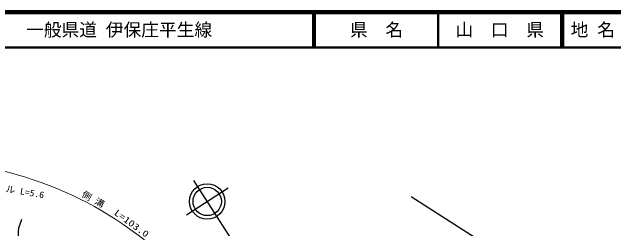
# Model space of a CAD drawing. Units: millimetres, scale not verified. Extents: x 40000 to 680000, y 20000 to 380000.
# Drawn here: x 212764 to 382615, y 318785 to 380000 of the extents above; entities that cross this region are included whole.
import ezdxf
from ezdxf.enums import TextEntityAlignment as Align

# ---------------------------------------------------------------- set-up
doc = ezdxf.new("R2010")
doc.units = ezdxf.units.MM
doc.header["$LTSCALE"] = 1000
for name, color, linetype, lineweight in [('M-BGD', 7, 'Continuous', 25), ('M-BMK-OTRS', 5, 'Continuous', 25), ('M-BMK-SRVR', 3, 'Continuous', 25), ('M-STR-HTXT', 7, 'Continuous', 13), ('M-TTL', 2, 'Continuous', 140), ('M-TTL-LINE', 7, 'Continuous', 50)]:
    doc.layers.add(name, color=color, linetype=linetype, lineweight=lineweight)
doc.layers.add('M-TTL-TXT', color=7, linetype='Continuous')
doc.styles.add('ＭＳ ゴシック', font='')
doc.styles.get('ＭＳ ゴシック').set_extended_font_data('MS Gothic')

msp = doc.modelspace()

# ---------------------------------------------------------------- linework, layer by layer
at = {"layer": 'M-BGD'}
msp.add_lwpolyline([(215471, 321457), (215020, 320311), (214609, 318967), (214482, 318194), (214462, 317412), (214600, 316232), (214849, 315042), (215381, 312173), (216028, 309256), (216396, 308382), (216972, 307314), (217330, 306595), (217588, 305849), (217733, 304450)], dxfattribs=at)
at = {"layer": 'M-BMK-OTRS'}
msp.add_line((346616, 314276), (325363, 327886), dxfattribs=at)
at = {"layer": 'M-BMK-SRVR'}
for p, q in [((277639, 311448), (264023, 332415)), ((261965, 322732), (273707, 330357))]:
    msp.add_line(p, q, dxfattribs=at)
for radius in [5000, 4000]:
    msp.add_circle((267836, 326544), radius, dxfattribs=at)
at = {"layer": 'M-STR-HTXT'}
msp.add_arc((186077, 235149), 102873, 49.04541, 91.27542, dxfattribs=at)
at = {"layer": 'M-TTL'}
msp.add_line((680000, 380000), (40000, 380000), dxfattribs=at)
at = {"layer": 'M-TTL-LINE'}
for p, q in [((297750, 380000), (297750, 370000)), ((298250, 380000), (298250, 370000)), ((333000, 380000), (333000, 370000)), ((367750, 380000), (367750, 370000)), ((368250, 380000), (368250, 370000)), ((40000, 370000), (680000, 370000))]:
    msp.add_line(p, q, dxfattribs=at)

# ---------------------------------------------------------------- texts
at = {"layer": 'M-STR-HTXT', "style": 'ＭＳ ゴシック'}
for s, rotation, width, p in [('ガードレール L=5.6', 350.2, 1.1, (197188, 331082)), ('側 溝 ', 330.9, 1.1, (231965, 327566)), ('L=103.0', 323.9, 1.3, (241062, 322519))]:
    msp.add_text(s, height=1833, rotation=rotation, dxfattribs=dict(at, width=width)).set_placement(p, align=Align.BOTTOM_LEFT)
at = {"layer": 'M-TTL-TXT', "style": 'ＭＳ ゴシック'}
for s, p in [('一般県道 伊保庄平生線', (216734, 375000)), ('地 名', (370380, 375000))]:
    msp.add_text(s, height=3666, dxfattribs=at).set_placement(p, align=Align.MIDDLE_LEFT)
for s, p in [('県\u3000名', (315625, 375000)), ('山\u3000口\u3000県', (350375, 375000))]:
    msp.add_text(s, height=3666, dxfattribs=at).set_placement(p, align=Align.MIDDLE_CENTER)

doc.saveas('drawing.dxf')
